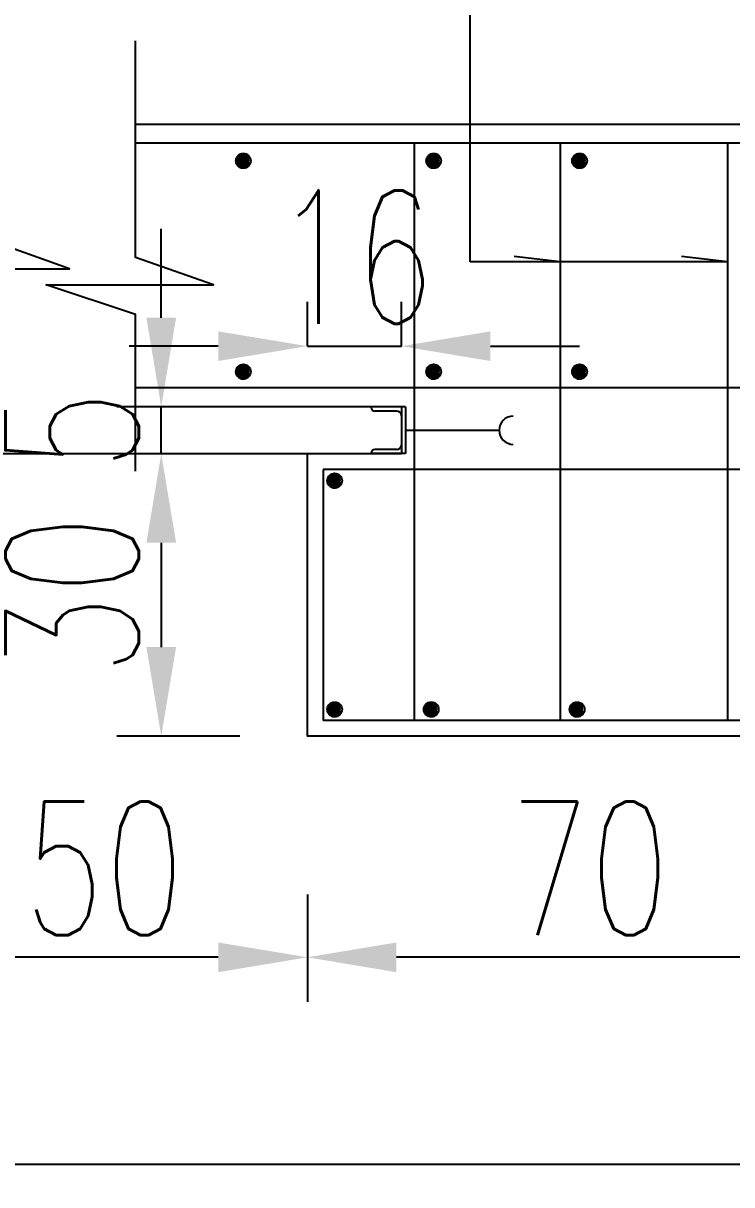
# Model space of a CAD drawing. Extents: x 5781 to 12795, y 1434 to 2653.
# Drawn here: x 8782.58 to 8798.5, y 2034.84 to 2060.94 of the extents above; entities that cross this region are included whole.
import ezdxf

# ---------------------------------------------------------------- set-up
doc = ezdxf.new("R2010")
doc.units = 0
doc.header["$LTSCALE"] = 5
doc.header["$PDMODE"] = 32
doc.header["$PDSIZE"] = 0.3
doc.layers.get('0').update_dxf_attribs({"linetype": 'CONTINUOUS'})
doc.layers.get('Defpoints').update_dxf_attribs({"linetype": 'CONTINUOUS'})
doc.layers.add('尺寸标注', color=4, linetype='CONTINUOUS')
doc.styles.get("Standard").update_dxf_attribs({"font": 'simplex1.shx', "width": 0.7, "bigfont": 'hztxt.shx'})
doc.dimstyles.new('比例1：25', dxfattribs={"dimtxt": 3, "dimasz": 2, "dimexe": 1, "dimexo": 1, "dimgap": 0.5, "dimtad": 1, "dimlfac": 2.5, "dimzin": 13, "dimdsep": 46, "dimtxsty": 'Standard', "dimcen": -0.09, "dimclrd": 256, "dimclre": 256, "dimclrt": 7, "dimaunit": 1, "dimadec": 0, "dimazin": 0, "dimtfac": 0.0005, "dimtix": 1, "dimtmove": 2, "dimatfit": 3, "dimfxl": 0, "dimtolj": 1, "dimtzin": 13, "dimarcsym": 0})

# ---------------------------------------------------------------- blocks, each defined once
blk = doc.blocks.new('*D1103')
at = {"layer": 'Defpoints', "color": 0, "ltscale": 0.5}
for p in [(8777.949, 2042.37), (8788.962, 2042.37), (8777.949, 2039.956)]:
    blk.add_point(p, dxfattribs=at)
at = {"layer": '尺寸标注', "lineweight": -2, "ltscale": 0.5}
for p, q in [((8777.949, 2041.37), (8777.949, 2038.956)), ((8788.962, 2041.37), (8788.962, 2038.956)), ((8786.962, 2039.956), (8779.949, 2039.956))]:
    blk.add_line(p, q, dxfattribs=at)
at = {"layer": '尺寸标注', "ltscale": 0.5}
for points in [[(8779.949, 2040.289), (8779.949, 2039.622), (8777.949, 2039.956)], [(8786.962, 2040.289), (8786.962, 2039.622), (8788.962, 2039.956)]]:
    blk.add_solid(points, dxfattribs=at)
at = {"layer": '尺寸标注', "color": 7, "ltscale": 0.5, "insert": (8783.456, 2041.956), "char_height": 3, "attachment_point": 5}
blk.add_mtext('\\A1;D50', dxfattribs=at)
blk = doc.blocks.new('*D1104')
at = {"layer": 'Defpoints', "color": 0, "ltscale": 0.5}
for p in [(8788.962, 2042.37), (8801.646, 2042.37), (8788.962, 2039.956)]:
    blk.add_point(p, dxfattribs=at)
at = {"layer": '尺寸标注', "lineweight": -2, "ltscale": 0.5}
for p, q in [((8788.962, 2041.37), (8788.962, 2038.956)), ((8801.646, 2041.37), (8801.646, 2038.956)), ((8799.646, 2039.956), (8790.962, 2039.956))]:
    blk.add_line(p, q, dxfattribs=at)
at = {"layer": '尺寸标注', "ltscale": 0.5}
for points in [[(8790.962, 2040.289), (8790.962, 2039.622), (8788.962, 2039.956)], [(8799.646, 2040.289), (8799.646, 2039.622), (8801.646, 2039.956)]]:
    blk.add_solid(points, dxfattribs=at)
at = {"layer": '尺寸标注', "color": 7, "ltscale": 0.5, "insert": (8795.304, 2041.956), "char_height": 3, "attachment_point": 5}
blk.add_mtext('\\A1;70', dxfattribs=at)
blk = doc.blocks.new('*D1105')
at = {"layer": 'Defpoints', "color": 0, "ltscale": 0.5}
for p in [(8785.68, 2052.326), (8788.444, 2052.326), (8788.444, 2051.269)]:
    blk.add_point(p, dxfattribs=at)
at = {"layer": '尺寸标注', "lineweight": -2, "ltscale": 0.5}
for p, q in [((8785.68, 2054.326), (8785.68, 2056.326)), ((8787.444, 2052.326), (8784.68, 2052.326)), ((8785.68, 2051.269), (8785.68, 2052.326)), ((8787.444, 2051.269), (8784.68, 2051.269)), ((8785.68, 2049.269), (8785.68, 2047.269))]:
    blk.add_line(p, q, dxfattribs=at)
at = {"layer": '尺寸标注', "ltscale": 0.5}
for points in [[(8785.347, 2054.326), (8786.014, 2054.326), (8785.68, 2052.326)], [(8785.347, 2049.269), (8786.014, 2049.269), (8785.68, 2051.269)]]:
    blk.add_solid(points, dxfattribs=at)
at = {"layer": '尺寸标注', "color": 7, "ltscale": 0.5, "insert": (8783.68, 2051.797), "char_height": 3, "attachment_point": 5, "rotation": 90}
blk.add_mtext('\\A1;5', dxfattribs=at)
blk = doc.blocks.new('*D1106')
at = {"layer": 'Defpoints', "color": 0, "ltscale": 0.5}
for p in [(8788.444, 2051.269), (8785.68, 2044.926), (8788.444, 2044.926)]:
    blk.add_point(p, dxfattribs=at)
at = {"layer": '尺寸标注', "lineweight": -2, "ltscale": 0.5}
for p, q in [((8787.444, 2051.269), (8784.68, 2051.269)), ((8785.68, 2049.269), (8785.68, 2046.926)), ((8787.444, 2044.926), (8784.68, 2044.926))]:
    blk.add_line(p, q, dxfattribs=at)
at = {"layer": '尺寸标注', "ltscale": 0.5}
for points in [[(8785.347, 2049.269), (8786.014, 2049.269), (8785.68, 2051.269)], [(8785.347, 2046.926), (8786.014, 2046.926), (8785.68, 2044.926)]]:
    blk.add_solid(points, dxfattribs=at)
at = {"layer": '尺寸标注', "color": 7, "ltscale": 0.5, "insert": (8783.68, 2048.097), "char_height": 3, "attachment_point": 5, "rotation": 90}
blk.add_mtext('\\A1;30', dxfattribs=at)
blk = doc.blocks.new('*D1123')
at = {"layer": 'Defpoints', "color": 0, "ltscale": 0.5}
for p in [(8791.076, 2053.687), (8788.962, 2053.327), (8791.076, 2053.327)]:
    blk.add_point(p, dxfattribs=at)
at = {"layer": '尺寸标注', "lineweight": -2, "ltscale": 0.5}
for p, q in [((8788.962, 2053.687), (8788.962, 2054.687)), ((8791.076, 2053.687), (8791.076, 2054.687)), ((8786.962, 2053.687), (8784.962, 2053.687)), ((8788.962, 2053.687), (8791.076, 2053.687)), ((8793.076, 2053.687), (8795.076, 2053.687))]:
    blk.add_line(p, q, dxfattribs=at)
at = {"layer": '尺寸标注', "ltscale": 0.5}
for points in [[(8786.962, 2054.02), (8786.962, 2053.354), (8788.962, 2053.687)], [(8793.076, 2054.02), (8793.076, 2053.354), (8791.076, 2053.687)]]:
    blk.add_solid(points, dxfattribs=at)
at = {"layer": '尺寸标注', "color": 7, "ltscale": 0.5, "insert": (8790.019, 2055.687), "char_height": 3, "attachment_point": 5}
blk.add_mtext('\\A1;16', dxfattribs=at)

msp = doc.modelspace()

# ---------------------------------------------------------------- hatches: boundary and pattern name
h = msp.add_hatch()
h.set_pattern_fill('BRICK', color=3, scale=0.451007, angle=-90, style=0)
h.set_pattern_definition([(90, (7425.43335, -3953.88728), (0.1127516779, -2e-17), []), (360, (7425.43335, -3953.88728), (-3e-17, -0.225503356), [0.112751678, -0.112751678]), (360, (7425.43335, -3953.77453), (-3e-17, -0.225503356), [-0.112751678, 0.112751678])])
h.paths.add_polyline_path([(8787.3564, 2057.8518, 1.0000006), (8787.6901, 2057.8518, 1.0000006)])
h = msp.add_hatch()
h.set_pattern_fill('EARTH', color=3, scale=0.112752, angle=-90, style=0)
h.set_pattern_definition([(90, (8447.088702, 550.38717), (0.02818791946, 0.02818791946), [0.0281879195, -0.0281879195]), (90, (8447.099272, 550.38717), (0.02818791946, 0.02818791946), [0.0281879195, -0.0281879195]), (90, (8447.109843, 550.38717), (0.02818791946, 0.02818791946), [0.0281879195, -0.0281879195]), (360, (8447.113366, 550.390693), (0.02818791946, -0.02818791946), [0.0281879195, -0.0281879195]), (360, (8447.113366, 550.401264), (0.02818791946, -0.02818791946), [0.0281879195, -0.0281879195]), (360, (8447.113366, 550.411834), (0.02818791946, -0.02818791946), [0.0281879195, -0.0281879195])])
h.paths.add_polyline_path([(8787.6529, 2057.9568), (8787.6529, 2057.8331), (8787.3574, 2057.8331, -0.4474167), (8787.5232, 2058.0187, -0.2262272)])
h.paths.add_polyline_path([(8787.6529, 2057.8331), (8787.6529, 2057.7467, -0.2262272), (8787.5232, 2057.6849, -0.3817721), (8787.3574, 2057.8331)])
h = msp.add_hatch()
h.set_pattern_fill('BRICK', color=3, scale=0.451007, angle=-90, style=0)
h.set_pattern_definition([(90, (7429.71082, -3953.88728), (0.1127516779, -2e-17), []), (360, (7429.71082, -3953.88728), (-3e-17, -0.225503356), [0.112751678, -0.112751678]), (360, (7429.71082, -3953.77453), (-3e-17, -0.225503356), [-0.112751678, 0.112751678])])
h.paths.add_polyline_path([(8791.6338, 2057.8518, 1.0000006), (8791.9676, 2057.8518, 1.0000006)])
h = msp.add_hatch()
h.set_pattern_fill('EARTH', color=3, scale=0.112752, angle=-90, style=0)
h.set_pattern_definition([(90, (8451.366173, 550.38717), (0.02818791946, 0.02818791946), [0.0281879195, -0.0281879195]), (90, (8451.376743, 550.38717), (0.02818791946, 0.02818791946), [0.0281879195, -0.0281879195]), (90, (8451.387314, 550.38717), (0.02818791946, 0.02818791946), [0.0281879195, -0.0281879195]), (360, (8451.390837, 550.390693), (0.02818791946, -0.02818791946), [0.0281879195, -0.0281879195]), (360, (8451.390837, 550.401264), (0.02818791946, -0.02818791946), [0.0281879195, -0.0281879195]), (360, (8451.390837, 550.411834), (0.02818791946, -0.02818791946), [0.0281879195, -0.0281879195])])
h.paths.add_polyline_path([(8791.9304, 2057.9568), (8791.9304, 2057.8331), (8791.6349, 2057.8331, -0.4474167), (8791.8007, 2058.0187, -0.2262272)])
h.paths.add_polyline_path([(8791.9304, 2057.8331), (8791.9304, 2057.7467, -0.2262272), (8791.8007, 2057.6849, -0.3817721), (8791.6349, 2057.8331)])
h = msp.add_hatch()
h.set_pattern_fill('BRICK', color=3, scale=0.451007, angle=-90, style=0)
h.set_pattern_definition([(90, (7432.98812, -3953.88728), (0.1127516779, -2e-17), []), (360, (7432.98812, -3953.88728), (-3e-17, -0.225503356), [0.112751678, -0.112751678]), (360, (7432.98812, -3953.77453), (-3e-17, -0.225503356), [-0.112751678, 0.112751678])])
h.paths.add_polyline_path([(8794.9111, 2057.8518, 1.0000006), (8795.2449, 2057.8518, 1.0000006)])
h = msp.add_hatch()
h.set_pattern_fill('EARTH', color=3, scale=0.112752, angle=-90, style=0)
h.set_pattern_definition([(90, (8454.643478, 550.38717), (0.02818791946, 0.02818791946), [0.0281879195, -0.0281879195]), (90, (8454.654048, 550.38717), (0.02818791946, 0.02818791946), [0.0281879195, -0.0281879195]), (90, (8454.66462, 550.38717), (0.02818791946, 0.02818791946), [0.0281879195, -0.0281879195]), (360, (8454.668142, 550.390693), (0.02818791946, -0.02818791946), [0.0281879195, -0.0281879195]), (360, (8454.668142, 550.401264), (0.02818791946, -0.02818791946), [0.0281879195, -0.0281879195]), (360, (8454.668142, 550.411834), (0.02818791946, -0.02818791946), [0.0281879195, -0.0281879195])])
h.paths.add_polyline_path([(8795.2077, 2057.9568), (8795.2077, 2057.8331), (8794.9122, 2057.8331, -0.4474167), (8795.078, 2058.0187, -0.2262272)])
h.paths.add_polyline_path([(8795.2077, 2057.8331), (8795.2077, 2057.7467, -0.2262272), (8795.078, 2057.6849, -0.3817721), (8794.9122, 2057.8331)])
h = msp.add_hatch()
h.set_pattern_fill('BRICK', color=3, scale=0.451007, angle=-90, style=0)
h.set_pattern_definition([(90, (7425.43335, -3958.62564), (0.1127516779, -2e-17), []), (360, (7425.43335, -3958.62564), (-3e-17, -0.225503356), [0.112751678, -0.112751678]), (360, (7425.43335, -3958.5129), (-3e-17, -0.225503356), [-0.112751678, 0.112751678])])
h.paths.add_polyline_path([(8787.3564, 2053.1134, 1.0000006), (8787.6901, 2053.1134, 1.0000006)])
h = msp.add_hatch()
h.set_pattern_fill('EARTH', color=3, scale=0.112752, angle=-90, style=0)
h.set_pattern_definition([(90, (8447.088702, 545.648803), (0.02818791946, 0.02818791946), [0.0281879195, -0.0281879195]), (90, (8447.099272, 545.648803), (0.02818791946, 0.02818791946), [0.0281879195, -0.0281879195]), (90, (8447.109843, 545.648803), (0.02818791946, 0.02818791946), [0.0281879195, -0.0281879195]), (360, (8447.113366, 545.652326), (0.02818791946, -0.02818791946), [0.0281879195, -0.0281879195]), (360, (8447.113366, 545.662897), (0.02818791946, -0.02818791946), [0.0281879195, -0.0281879195]), (360, (8447.113366, 545.673467), (0.02818791946, -0.02818791946), [0.0281879195, -0.0281879195])])
h.paths.add_polyline_path([(8787.6529, 2053.2185), (8787.6529, 2053.0948), (8787.3574, 2053.0948, -0.4474167), (8787.5232, 2053.2803, -0.2262272)])
h.paths.add_polyline_path([(8787.6529, 2053.0948), (8787.6529, 2053.0084, -0.2262272), (8787.5232, 2052.9465, -0.3817721), (8787.3574, 2053.0948)])
h = msp.add_hatch()
h.set_pattern_fill('BRICK', color=3, scale=0.451007, angle=-90, style=0)
h.set_pattern_definition([(90, (7429.71082, -3958.62564), (0.1127516779, -2e-17), []), (360, (7429.71082, -3958.62564), (-3e-17, -0.225503356), [0.112751678, -0.112751678]), (360, (7429.71082, -3958.5129), (-3e-17, -0.225503356), [-0.112751678, 0.112751678])])
h.paths.add_polyline_path([(8791.6338, 2053.1134, 1.0000006), (8791.9676, 2053.1134, 1.0000006)])
h = msp.add_hatch()
h.set_pattern_fill('EARTH', color=3, scale=0.112752, angle=-90, style=0)
h.set_pattern_definition([(90, (8451.366173, 545.648803), (0.02818791946, 0.02818791946), [0.0281879195, -0.0281879195]), (90, (8451.376743, 545.648803), (0.02818791946, 0.02818791946), [0.0281879195, -0.0281879195]), (90, (8451.387314, 545.648803), (0.02818791946, 0.02818791946), [0.0281879195, -0.0281879195]), (360, (8451.390837, 545.652326), (0.02818791946, -0.02818791946), [0.0281879195, -0.0281879195]), (360, (8451.390837, 545.662897), (0.02818791946, -0.02818791946), [0.0281879195, -0.0281879195]), (360, (8451.390837, 545.673467), (0.02818791946, -0.02818791946), [0.0281879195, -0.0281879195])])
h.paths.add_polyline_path([(8791.9304, 2053.2185), (8791.9304, 2053.0948), (8791.6349, 2053.0948, -0.4474167), (8791.8007, 2053.2803, -0.2262272)])
h.paths.add_polyline_path([(8791.9304, 2053.0948), (8791.9304, 2053.0084, -0.2262272), (8791.8007, 2052.9465, -0.3817721), (8791.6349, 2053.0948)])
h = msp.add_hatch()
h.set_pattern_fill('BRICK', color=3, scale=0.451007, angle=-90, style=0)
h.set_pattern_definition([(90, (7432.98812, -3958.62564), (0.1127516779, -2e-17), []), (360, (7432.98812, -3958.62564), (-3e-17, -0.225503356), [0.112751678, -0.112751678]), (360, (7432.98812, -3958.5129), (-3e-17, -0.225503356), [-0.112751678, 0.112751678])])
h.paths.add_polyline_path([(8794.9111, 2053.1134, 1.0000006), (8795.2449, 2053.1134, 1.0000006)])
h = msp.add_hatch()
h.set_pattern_fill('EARTH', color=3, scale=0.112752, angle=-90, style=0)
h.set_pattern_definition([(90, (8454.643478, 545.648803), (0.02818791946, 0.02818791946), [0.0281879195, -0.0281879195]), (90, (8454.654048, 545.648803), (0.02818791946, 0.02818791946), [0.0281879195, -0.0281879195]), (90, (8454.66462, 545.648803), (0.02818791946, 0.02818791946), [0.0281879195, -0.0281879195]), (360, (8454.668142, 545.652326), (0.02818791946, -0.02818791946), [0.0281879195, -0.0281879195]), (360, (8454.668142, 545.662897), (0.02818791946, -0.02818791946), [0.0281879195, -0.0281879195]), (360, (8454.668142, 545.673467), (0.02818791946, -0.02818791946), [0.0281879195, -0.0281879195])])
h.paths.add_polyline_path([(8795.2077, 2053.2185), (8795.2077, 2053.0948), (8794.9122, 2053.0948, -0.4474167), (8795.078, 2053.2803, -0.2262272)])
h.paths.add_polyline_path([(8795.2077, 2053.0948), (8795.2077, 2053.0084, -0.2262272), (8795.078, 2052.9465, -0.3817721), (8794.9122, 2053.0948)])
h = msp.add_hatch()
h.set_pattern_fill('BRICK', color=3, scale=0.451007, angle=-90, style=0)
h.set_pattern_definition([(90, (7427.48537, -3961.0731), (0.1127516779, -2e-17), []), (360, (7427.48537, -3961.0731), (-3e-17, -0.225503356), [0.112751678, -0.112751678]), (360, (7427.48537, -3960.96035), (-3e-17, -0.225503356), [-0.112751678, 0.112751678])])
h.paths.add_polyline_path([(8789.4084, 2050.666, 1.0000006), (8789.7421, 2050.666, 1.0000006)])
h = msp.add_hatch()
h.set_pattern_fill('EARTH', color=3, scale=0.112752, angle=-90, style=0)
h.set_pattern_definition([(90, (8449.140722, 543.201344), (0.02818791946, 0.02818791946), [0.0281879195, -0.0281879195]), (90, (8449.151293, 543.201344), (0.02818791946, 0.02818791946), [0.0281879195, -0.0281879195]), (90, (8449.161863, 543.201344), (0.02818791946, 0.02818791946), [0.0281879195, -0.0281879195]), (360, (8449.165387, 543.204867), (0.02818791946, -0.02818791946), [0.0281879195, -0.0281879195]), (360, (8449.165387, 543.215438), (0.02818791946, -0.02818791946), [0.0281879195, -0.0281879195]), (360, (8449.165387, 543.226008), (0.02818791946, -0.02818791946), [0.0281879195, -0.0281879195])])
h.paths.add_polyline_path([(8789.7049, 2050.771), (8789.7049, 2050.6473), (8789.4094, 2050.6473, -0.4474167), (8789.5752, 2050.8328, -0.2262272)])
h.paths.add_polyline_path([(8789.7049, 2050.6473), (8789.7049, 2050.5609, -0.2262272), (8789.5752, 2050.4991, -0.3817721), (8789.4094, 2050.6473)])
h = msp.add_hatch()
h.set_pattern_fill('BRICK', color=3, scale=0.451007, angle=-90, style=0)
h.set_pattern_definition([(90, (7427.48537, -3966.21455), (0.1127516779, -2e-17), []), (360, (7427.48537, -3966.21455), (-3e-17, -0.225503356), [0.112751678, -0.112751678]), (360, (7427.48537, -3966.1018), (-3e-17, -0.225503356), [-0.112751678, 0.112751678])])
h.paths.add_polyline_path([(8789.4084, 2045.5245, 1.0000006), (8789.7421, 2045.5245, 1.0000006)])
h = msp.add_hatch()
h.set_pattern_fill('EARTH', color=3, scale=0.112752, angle=-90, style=0)
h.set_pattern_definition([(90, (8449.140722, 538.059898), (0.02818791946, 0.02818791946), [0.0281879195, -0.0281879195]), (90, (8449.151293, 538.059898), (0.02818791946, 0.02818791946), [0.0281879195, -0.0281879195]), (90, (8449.161863, 538.059898), (0.02818791946, 0.02818791946), [0.0281879195, -0.0281879195]), (360, (8449.165387, 538.063422), (0.02818791946, -0.02818791946), [0.0281879195, -0.0281879195]), (360, (8449.165387, 538.073992), (0.02818791946, -0.02818791946), [0.0281879195, -0.0281879195]), (360, (8449.165387, 538.084563), (0.02818791946, -0.02818791946), [0.0281879195, -0.0281879195])])
h.paths.add_polyline_path([(8789.7049, 2045.6296), (8789.7049, 2045.5059), (8789.4094, 2045.5059, -0.4474167), (8789.5752, 2045.6914, -0.2262272)])
h.paths.add_polyline_path([(8789.7049, 2045.5059), (8789.7049, 2045.4195, -0.2262272), (8789.5752, 2045.3576, -0.3817721), (8789.4094, 2045.5059)])
h = msp.add_hatch()
h.set_pattern_fill('BRICK', color=3, scale=0.451007, angle=-90, style=0)
h.set_pattern_definition([(90, (7429.65477, -3966.21455), (0.1127516779, -2e-17), []), (360, (7429.65477, -3966.21455), (-3e-17, -0.225503356), [0.112751678, -0.112751678]), (360, (7429.65477, -3966.1018), (-3e-17, -0.225503356), [-0.112751678, 0.112751678])])
h.paths.add_polyline_path([(8791.5778, 2045.5245, 1.0000006), (8791.9115, 2045.5245, 1.0000006)])
h = msp.add_hatch()
h.set_pattern_fill('EARTH', color=3, scale=0.112752, angle=-90, style=0)
h.set_pattern_definition([(90, (8451.310127, 538.059898), (0.02818791946, 0.02818791946), [0.0281879195, -0.0281879195]), (90, (8451.320698, 538.059898), (0.02818791946, 0.02818791946), [0.0281879195, -0.0281879195]), (90, (8451.331268, 538.059898), (0.02818791946, 0.02818791946), [0.0281879195, -0.0281879195]), (360, (8451.334792, 538.063422), (0.02818791946, -0.02818791946), [0.0281879195, -0.0281879195]), (360, (8451.334792, 538.073992), (0.02818791946, -0.02818791946), [0.0281879195, -0.0281879195]), (360, (8451.334792, 538.084563), (0.02818791946, -0.02818791946), [0.0281879195, -0.0281879195])])
h.paths.add_polyline_path([(8791.8743, 2045.6296), (8791.8743, 2045.5059), (8791.5788, 2045.5059, -0.4474167), (8791.7447, 2045.6914, -0.2262272)])
h.paths.add_polyline_path([(8791.8743, 2045.5059), (8791.8743, 2045.4195, -0.2262272), (8791.7447, 2045.3576, -0.3817721), (8791.5788, 2045.5059)])
h = msp.add_hatch()
h.set_pattern_fill('BRICK', color=3, scale=0.451007, angle=-90, style=0)
h.set_pattern_definition([(90, (7432.93208, -3966.21455), (0.1127516779, -2e-17), []), (360, (7432.93208, -3966.21455), (-3e-17, -0.225503356), [0.112751678, -0.112751678]), (360, (7432.93208, -3966.1018), (-3e-17, -0.225503356), [-0.112751678, 0.112751678])])
h.paths.add_polyline_path([(8794.8551, 2045.5245, 1.0000006), (8795.1888, 2045.5245, 1.0000006)])
h = msp.add_hatch()
h.set_pattern_fill('EARTH', color=3, scale=0.112752, angle=-90, style=0)
h.set_pattern_definition([(90, (8454.587432, 538.059898), (0.02818791946, 0.02818791946), [0.0281879195, -0.0281879195]), (90, (8454.598003, 538.059898), (0.02818791946, 0.02818791946), [0.0281879195, -0.0281879195]), (90, (8454.608573, 538.059898), (0.02818791946, 0.02818791946), [0.0281879195, -0.0281879195]), (360, (8454.612097, 538.063422), (0.02818791946, -0.02818791946), [0.0281879195, -0.0281879195]), (360, (8454.612097, 538.073992), (0.02818791946, -0.02818791946), [0.0281879195, -0.0281879195]), (360, (8454.612097, 538.084563), (0.02818791946, -0.02818791946), [0.0281879195, -0.0281879195])])
h.paths.add_polyline_path([(8795.1516, 2045.6296), (8795.1516, 2045.5059), (8794.8561, 2045.5059, -0.4474167), (8795.022, 2045.6914, -0.2262272)])
h.paths.add_polyline_path([(8795.1516, 2045.5059), (8795.1516, 2045.4195, -0.2262272), (8795.022, 2045.3576, -0.3817721), (8794.8561, 2045.5059)])

# ---------------------------------------------------------------- linework, layer by layer
at = {"color": 3}
for p, q in [((8792.6171, 2055.5822), (8792.6171, 2064.2654)), ((8798.3992, 2055.5822), (8792.6171, 2055.5822)), ((8794.6405, 2055.5822), (8793.6095, 2055.7059)), ((8798.3992, 2055.5822), (8797.3682, 2055.7059))]:
    msp.add_line(p, q, dxfattribs=at)
at = {"color": 1}
for p, q in [((8807.5658, 2058.2451), (8785.1034, 2058.2451)), ((8791.3632, 2058.2451), (8791.3632, 2045.2786)), ((8794.6405, 2058.2451), (8794.6405, 2045.2786)), ((8798.3992, 2058.2451), (8798.3992, 2045.2786)), ((8807.5658, 2052.7484), (8785.1034, 2052.7484)), ((8791.1704, 2051.7971), (8793.2704, 2051.7971)), ((8789.3142, 2050.9162), (8789.3142, 2045.2786)), ((8807.5658, 2050.9162), (8789.3142, 2050.9162)), ((8807.5658, 2045.2786), (8789.3142, 2045.2786))]:
    msp.add_line(p, q, dxfattribs=at)
at = {"color": 3}
for centre in [(8787.5232, 2057.8518), (8791.8007, 2057.8518), (8795.078, 2057.8518), (8787.5232, 2053.1134), (8791.8007, 2053.1134), (8795.078, 2053.1134), (8789.5752, 2050.666), (8789.5752, 2045.5245), (8791.7447, 2045.5245), (8795.022, 2045.5245)]:
    msp.add_circle(centre, 0.1669, dxfattribs=at)
at = {"color": 1}
msp.add_arc((8793.5867, 2051.7971), 0.3163, 90, 270, dxfattribs=at)
at = {"layer": '尺寸标注', "color": 0}
for p, q in [((8807.9887, 2058.6679), (8785.1034, 2058.6679)), ((8791.0759, 2052.3256), (8785.1034, 2052.3256)), ((8790.3934, 2052.3221), (8790.3934, 2052.3116)), ((8791.1704, 2052.3221), (8790.3934, 2052.3221)), ((8790.9709, 2052.2276), (8790.4774, 2052.2276)), ((8791.0759, 2052.3256), (8791.0759, 2051.2686)), ((8791.0759, 2052.3256), (8791.0759, 2051.2686)), ((8791.0759, 2052.3256), (8791.0759, 2051.2686)), ((8791.1704, 2052.3221), (8791.1704, 2051.2721)), ((8791.0759, 2052.1226), (8791.0759, 2051.4716)), ((8790.9709, 2051.3666), (8790.4774, 2051.3666)), ((8791.0759, 2051.2686), (8775.8986, 2051.2686)), ((8788.9618, 2051.2686), (8788.9618, 2044.9263)), ((8790.3934, 2051.2826), (8790.3934, 2051.2721)), ((8791.1704, 2051.2721), (8790.3934, 2051.2721)), ((8801.6464, 2044.9263), (8788.9618, 2044.9263))]:
    msp.add_line(p, q, dxfattribs=at)
for points in [[(8781.8712, 2050.8762), (8781.8712, 2054.7656), (8779.8645, 2055.4282), (8783.6216, 2055.4282), (8781.8712, 2056.0471), (8781.8712, 2060.5468)], [(8785.1034, 2050.8762), (8785.1034, 2054.3992), (8783.0967, 2055.0619), (8786.8538, 2055.0619), (8785.1034, 2055.6808), (8785.1034, 2060.5468)], [(8808.9446, 2035.2998), (8781.7063, 2035.2998), (8780.7597, 2032.4332), (8780.7597, 2037.8005), (8779.8755, 2035.2998), (8757.2109, 2035.2998)]]:
    msp.add_lwpolyline(points, dxfattribs=at)
for centre, radius, start, end in [((8790.4774, 2052.3116), 0.084, 180, 270), ((8790.9709, 2052.1226), 0.105, 0, 90), ((8790.4774, 2051.2826), 0.084, 90, 180), ((8790.9709, 2051.4716), 0.105, 270, 0)]:
    msp.add_arc(centre, radius, start, end, dxfattribs=at)

# ---------------------------------------------------------------- dimensions: what is measured, and where the dimension line sits
at = {"layer": '尺寸标注', "ltscale": 0.5}
dim = msp.add_linear_dim(base=(8791.0759, 2053.6871), p1=(8788.9618, 2053.3266), p2=(8791.0759, 2053.3266), text='16', dimstyle='比例1：25', dxfattribs=at)
dim.commit()
dim.dimension.update_dxf_attribs({"geometry": '*D1123', "text_midpoint": (8790.0189, 2055.6871)})
for p1, p2, distance, text, picture, middle in [((8788.4435, 2051.2686), (8788.4435, 2052.3256), 2.7632, '5', '*D1105', (8783.6803, 2051.7971)), ((8788.4435, 2051.2686), (8788.4435, 2044.9263), -2.7632, '30', '*D1106', (8783.6803, 2048.0974)), ((8788.9618, 2042.3701), (8777.9493, 2042.3701), 2.4145, 'D50', '*D1103', (8783.4555, 2041.9556)), ((8801.6464, 2042.3701), (8788.9618, 2042.3701), 2.4145, '70', '*D1104', (8795.3041, 2041.9556))]:
    dim = msp.add_aligned_dim(p1=p1, p2=p2, distance=distance, text=text, dimstyle='比例1：25', dxfattribs=at)
    dim.commit()
    dim.dimension.update_dxf_attribs({"geometry": picture, "text_midpoint": middle})

doc.saveas('drawing.dxf')
